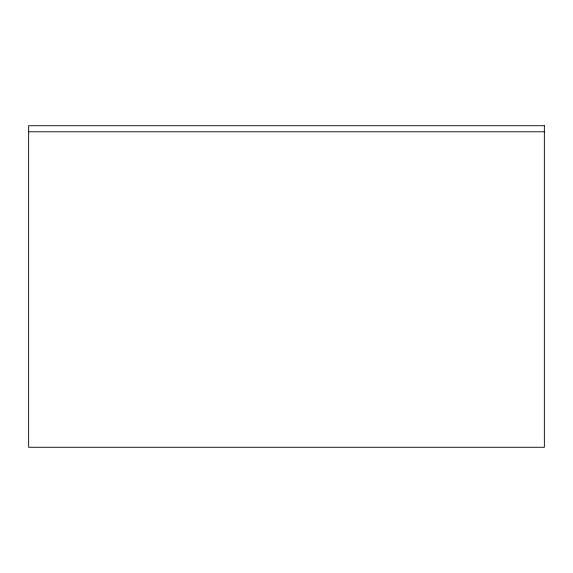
<?xml version="1.0" encoding="UTF-8"?>
<svg xmlns="http://www.w3.org/2000/svg" width="573" height="573" viewBox="0 0 573 573"><rect width="100%" height="100%" fill="white"/><g stroke="black" fill="none" stroke-linecap="round" stroke-linejoin="round"><path stroke-width="0.86" d="M28.65 131.79L544.35 131.79M544.35 125.723L28.65 125.723L28.65 447.277L544.35 447.277L544.35 125.723"/></g></svg>
